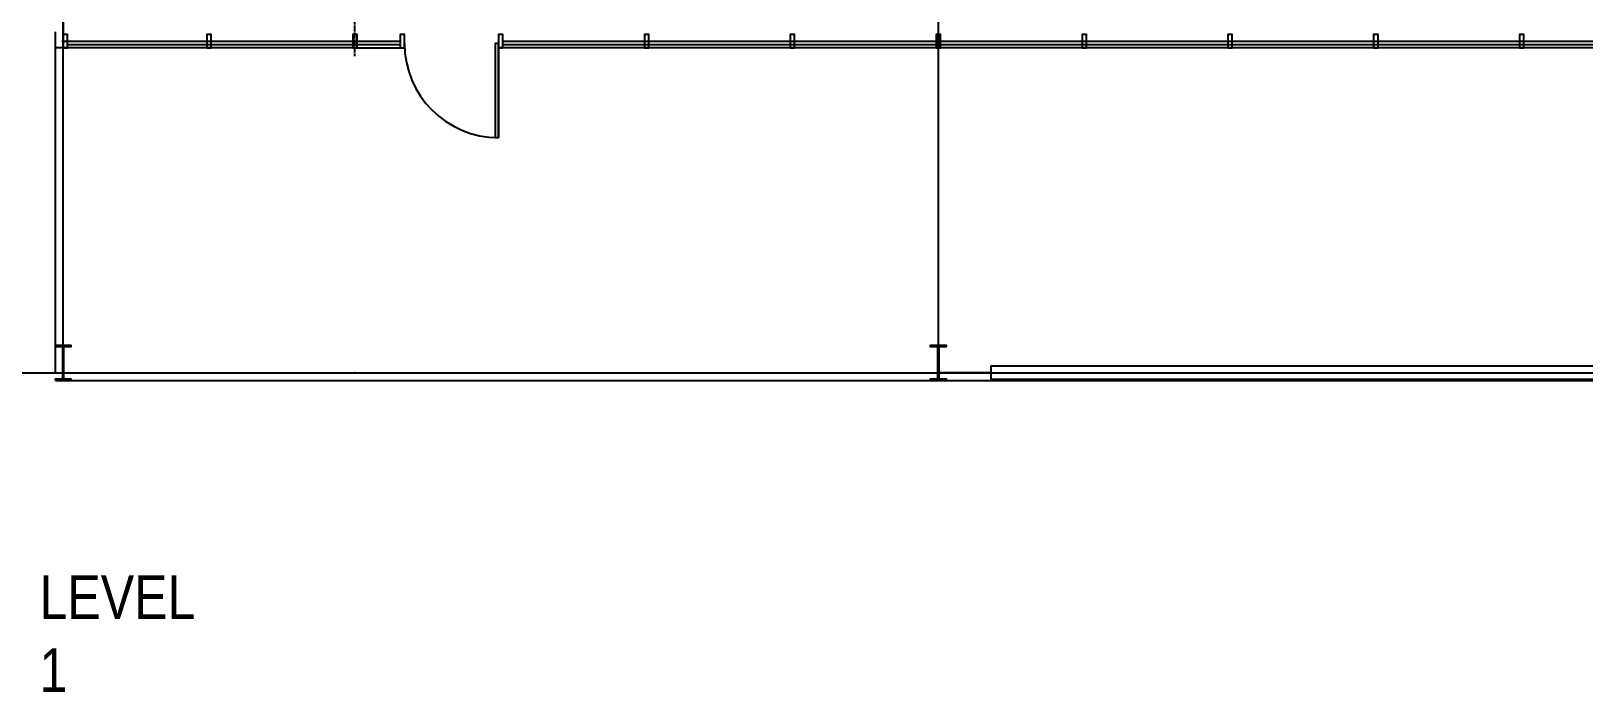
# Model space of a CAD drawing. Extents: x 0 to 163200, y -20682 to 90307.
# Drawn here: x 36447 to 54191, y 39700 to 47255 of the extents above; entities that cross this region are included whole.
import ezdxf

# ---------------------------------------------------------------- set-up
doc = ezdxf.new("R2010")
doc.units = 0
doc.header["$LTSCALE"] = 8
doc.header["$MEASUREMENT"] = 0
doc.linetypes.add('CENTER', pattern=[2, 1.25, -0.25, 0.25, -0.25])
doc.layers.get('0').update_dxf_attribs({"linetype": 'CONTINUOUS'})
for name, color, linetype in [('A-DOORS', 5, 'CONTINUOUS'), ('A-GLASS', 5, 'CONTINUOUS'), ('A-MULLIONS', 5, 'CONTINUOUS'), ('A-NEW', 5, 'CONTINUOUS'), ('A-STEEL', 5, 'CONTINUOUS'), ('GRID', 5, 'CENTER'), ('TXT-50', 5, 'CONTINUOUS')]:
    doc.layers.add(name, color=color, linetype=linetype)
doc.styles.add('TXT-50-$100', font='ARIALN.TTF', dxfattribs={"height": 500})

# ---------------------------------------------------------------- blocks, each defined once
blk = doc.blocks.new('410X60')
at = {"layer": 'A-STEEL'}
blk.add_lwpolyline([(203, -89), (183, -89), (183, -5), (-183, -5), (-183, -89), (-203, -89), (-203, 89), (-183, 89), (-183, 5), (183, 5), (183, 89), (203, 89)], close=True, dxfattribs=at)

msp = doc.modelspace()

# ---------------------------------------------------------------- linework, layer by layer
msp.add_point((40148, 43349.1))
msp.add_point((40148, 43349.1))
at = {"layer": 'A-DOORS'}
msp.add_line((41789, 47111.8), (41789, 46036.8), dxfattribs=at)
msp.add_line((41789, 47111.8), (41789, 46036.8), dxfattribs=at)
msp.add_lwpolyline([(41749, 46036.8), (41789, 46036.8), (41789, 47111.8), (41749, 47111.8)], close=True, dxfattribs=at)
msp.add_lwpolyline([(41749, 46036.8), (41789, 46036.8), (41789, 47111.8), (41749, 47111.8)], close=True, dxfattribs=at)
at = {"layer": 'A-GLASS'}
for p, q in [((40138, 47064.1), (36725.6, 47064.1)), ((40138, 47064.1), (36725.6, 47064.1)), ((36800.6, 47139.1), (40138, 47139.1)), ((36800.6, 47139.1), (40138, 47139.1)), ((36865.6, 47101.6), (40138, 47101.6)), ((36865.6, 47101.6), (40138, 47101.6)), ((40138, 47101.6), (40662.6, 47101.6)), ((40138, 47101.6), (40662.6, 47101.6)), ((40158, 47139.1), (40663.8, 47139.1)), ((40158, 47139.1), (40663.8, 47139.1)), ((40158, 47064.1), (40709.9, 47064.1)), ((40158, 47064.1), (40709.9, 47064.1)), ((46789.6, 47064.1), (41804.6, 47064.1)), ((46789.6, 47064.1), (41804.6, 47064.1)), ((41839, 47139.1), (46789.6, 47139.1)), ((41839, 47139.1), (46789.6, 47139.1)), ((41839, 47101.6), (46789.6, 47101.6)), ((41839, 47101.6), (46789.6, 47101.6)), ((46839.6, 47139.1), (50172, 47139.1)), ((46839.6, 47139.1), (50172, 47139.1)), ((46839.6, 47101.6), (50172, 47101.6)), ((46839.6, 47101.6), (50172, 47101.6)), ((56789.6, 47064.1), (46839.6, 47064.1)), ((56789.6, 47064.1), (46839.6, 47064.1)), ((48455.6, 47139.1), (51788, 47139.1)), ((48455.6, 47139.1), (51788, 47139.1)), ((48455.6, 47101.6), (51788, 47101.6)), ((48455.6, 47101.6), (51788, 47101.6)), ((51788, 47139.1), (56789.6, 47139.1)), ((51788, 47139.1), (56789.6, 47139.1)), ((51788, 47101.6), (56789.6, 47101.6)), ((51788, 47101.6), (56789.6, 47101.6)), ((47414.6, 43349.1), (46819.6, 43349.1)), ((47414.6, 43349.1), (46819.6, 43349.1))]:
    msp.add_line(p, q, dxfattribs=at)
msp.add_lwpolyline([(47414.6, 43274.1), (56214.6, 43274.1), (56214.6, 43424.1), (47414.6, 43424.1)], close=True, dxfattribs=at)
msp.add_lwpolyline([(47414.6, 43274.1), (56214.6, 43274.1), (56214.6, 43424.1), (47414.6, 43424.1)], close=True, dxfattribs=at)
at = {"layer": 'A-MULLIONS'}
for points in [[(36865.6, 47064.1), (36865.6, 47214.1), (36815.6, 47214.1), (36815.6, 47064.1)], [(36865.6, 47064.1), (36865.6, 47214.1), (36815.6, 47214.1), (36815.6, 47064.1)], [(38507, 47064.1), (38507, 47214.1), (38457, 47214.1), (38457, 47064.1)], [(38507, 47064.1), (38507, 47214.1), (38457, 47214.1), (38457, 47064.1)], [(40173, 47064.1), (40173, 47214.1), (40123, 47214.1), (40123, 47064.1)], [(40173, 47064.1), (40173, 47214.1), (40123, 47214.1), (40123, 47064.1)], [(40713.8, 47064.1), (40713.8, 47214.1), (40663.8, 47214.1), (40663.8, 47064.1)], [(40713.8, 47064.1), (40713.8, 47214.1), (40663.8, 47214.1), (40663.8, 47064.1)], [(41839, 47064.1), (41839, 47214.1), (41789, 47214.1), (41789, 47064.1)], [(41839, 47064.1), (41839, 47214.1), (41789, 47214.1), (41789, 47064.1)], [(43505, 47064.1), (43505, 47214.1), (43455, 47214.1), (43455, 47064.1)], [(43505, 47064.1), (43505, 47214.1), (43455, 47214.1), (43455, 47064.1)], [(45171, 47064.1), (45171, 47214.1), (45121, 47214.1), (45121, 47064.1)], [(45171, 47064.1), (45171, 47214.1), (45121, 47214.1), (45121, 47064.1)], [(46839.6, 47064.1), (46839.6, 47214.1), (46789.6, 47214.1), (46789.6, 47064.1)], [(46839.6, 47064.1), (46839.6, 47214.1), (46789.6, 47214.1), (46789.6, 47064.1)], [(48506, 47064.1), (48506, 47214.1), (48456, 47214.1), (48456, 47064.1)], [(48506, 47064.1), (48506, 47214.1), (48456, 47214.1), (48456, 47064.1)], [(50172, 47064.1), (50172, 47214.1), (50122, 47214.1), (50122, 47064.1)], [(50172, 47064.1), (50172, 47214.1), (50122, 47214.1), (50122, 47064.1)], [(51838, 47064.1), (51838, 47214.1), (51788, 47214.1), (51788, 47064.1)], [(51838, 47064.1), (51838, 47214.1), (51788, 47214.1), (51788, 47064.1)], [(53504, 47064.1), (53504, 47214.1), (53454, 47214.1), (53454, 47064.1)], [(53504, 47064.1), (53504, 47214.1), (53454, 47214.1), (53454, 47064.1)]]:
    msp.add_lwpolyline(points, close=True, dxfattribs=at)
msp.add_arc((41789, 47111.8), 1075, 180, 270, dxfattribs=at)
msp.add_arc((41789, 47111.8), 1075, 180, 270, dxfattribs=at)
at = {"layer": 'A-NEW'}
msp.add_lwpolyline([(36725.6, 47444.1), (36815.6, 47444.1), (36815.6, 47064.1), (36725.6, 47064.1)], dxfattribs=at)
msp.add_lwpolyline([(36725.6, 47444.1), (36815.6, 47444.1), (36815.6, 47064.1), (36725.6, 47064.1)], dxfattribs=at)
at = {"layer": 'A-STEEL', "ltscale": 5}
for p, q in [((36725.6, 43349.1), (36725.6, 47244.1)), ((36725.6, 43349.1), (36725.6, 47244.1)), ((36725.6, 43260.1), (136903.6, 43260.1)), ((36725.6, 43260.1), (136903.6, 43260.1))]:
    msp.add_line(p, q, dxfattribs=at)
at = {"layer": 'GRID', "ltscale": 0.5}
for p, q in [((36814.6, 43349.1), (36814.6, 81560)), ((36814.6, 43349.1), (36814.6, 81560)), ((46814.6, 43349.1), (46814.6, 81560)), ((46814.6, 43349.1), (46814.6, 81560)), ((26712.1, 43349.1), (149125.2, 43349.1)), ((26712.1, 43349.1), (149125.2, 43349.1))]:
    msp.add_line(p, q, dxfattribs=at)
at = {"layer": 'GRID'}
msp.add_line((40148, 46968.8), (40148, 53266.8), dxfattribs=at)
msp.add_line((40148, 46968.8), (40148, 53266.8), dxfattribs=at)

# ---------------------------------------------------------------- block references
at = {"layer": 'A-STEEL', "rotation": 270}
for p in [(36814.6, 43463.1), (36814.6, 43463.1), (46814.6, 43463.1), (46814.6, 43463.1)]:
    msp.add_blockref('410X60', p, dxfattribs=at)

# ---------------------------------------------------------------- texts
at = {"layer": 'TXT-50', "insert": (36543.3, 41033.9), "char_height": 500, "width": 1, "attachment_point": 1, "style": 'TXT-50-$100'}
msp.add_mtext('LEVEL 1', dxfattribs=at)
msp.add_mtext('LEVEL 1', dxfattribs=at)

doc.saveas('drawing.dxf')
